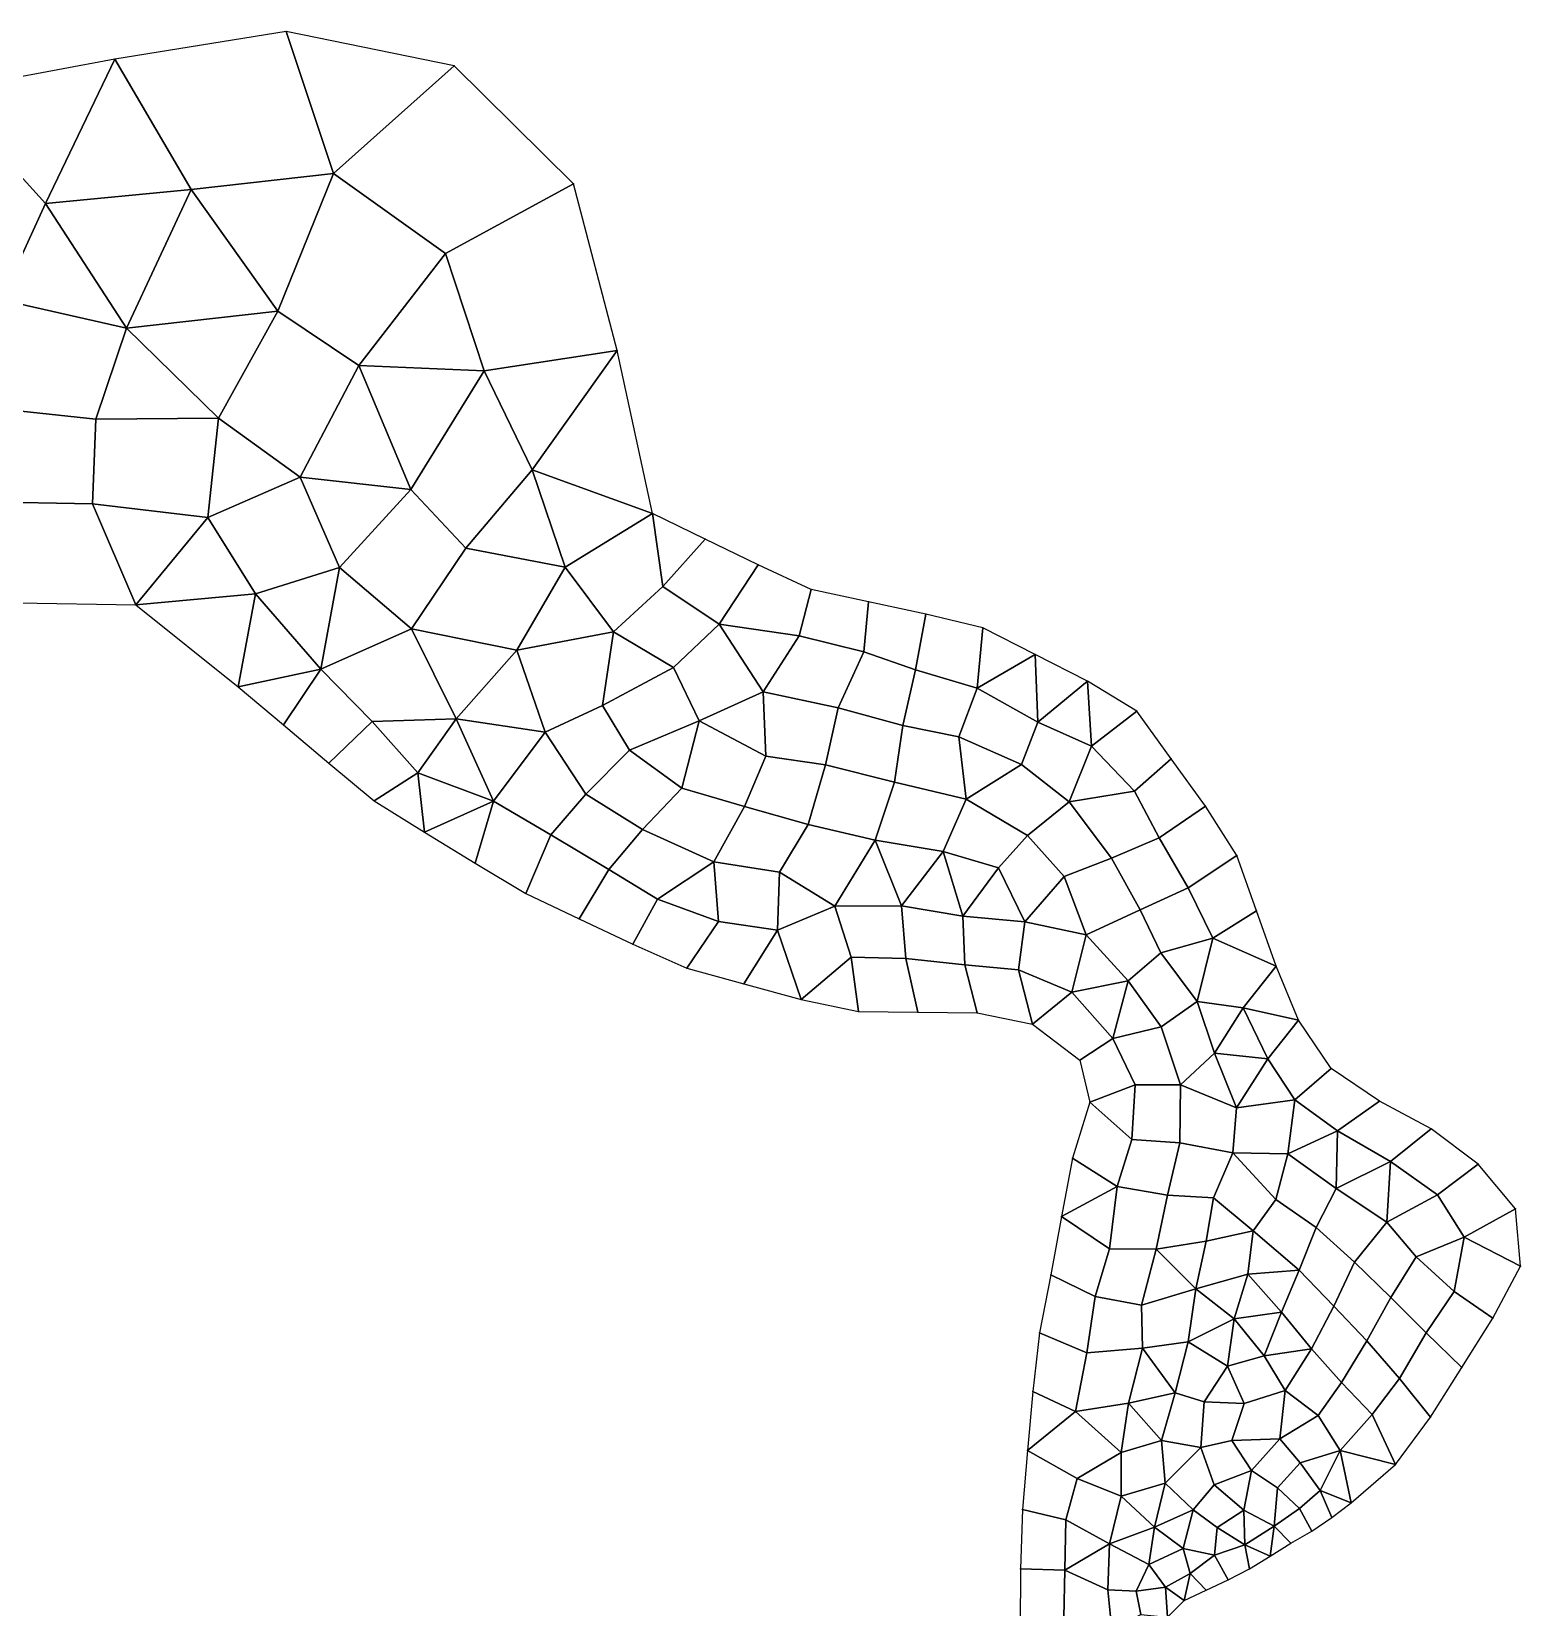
# Model space of a CAD drawing. Extents: x 380707 to 407438, y 6452841 to 6483357.
# Drawn here: x 395496 to 396517, y 6456021 to 6457101 of the extents above; entities that cross this region are included whole.
import ezdxf

# ---------------------------------------------------------------- set-up
doc = ezdxf.new("R2010")
doc.units = 0
for name, color, linetype in [('MESH_BOUND', 25, 'CONTINUOUS'), ('MESH_ELEMS', 18, 'CONTINUOUS'), ('MESH_NODES', 18, 'CONTINUOUS')]:
    doc.layers.add(name, color=color, linetype=linetype)

msp = doc.modelspace()

# ---------------------------------------------------------------- linework, layer by layer
at = {"layer": 'MESH_BOUND', "color": 25}
for points in [[(395671.154, 6457101.01, -0.12), (395553.651, 6457082.16, 0.038)], [(395786.132, 6457077.47, -0.224), (395671.154, 6457101.01, -0.12)], [(395553.651, 6457082.16, 0.038), (395436.019, 6457060.09, 0.433)], [(395868.111, 6456996.64, -0.355), (395786.132, 6457077.47, -0.224)], [(395897.97, 6456882.35, -0.249), (395868.111, 6456996.64, -0.355)], [(395922.219, 6456770.68, 0.197), (395897.97, 6456882.35, -0.249)], [(395958.407, 6456753.08, 0.717), (395922.219, 6456770.68, 0.197)], [(395994.595, 6456735.48, 1.713), (395958.407, 6456753.08, 0.717)], [(396030.989, 6456718.48, -0.23), (395994.595, 6456735.48, 1.713)], [(396070.334, 6456710.03, -0.207), (396030.989, 6456718.48, -0.23)], [(395486.909, 6456709.44, 1.374), (395567.956, 6456708.13, 1.318)], [(395567.956, 6456708.13, 1.318), (395638.157, 6456651.82, 0.288)], [(396109.678, 6456701.59, -0.582), (396070.334, 6456710.03, -0.207)], [(396148.711, 6456692.26, -0.406), (396109.678, 6456701.59, -0.582)], [(396184.582, 6456674.02, -0.485), (396148.711, 6456692.26, -0.406)], [(396220.454, 6456655.79, -0.353), (396184.582, 6456674.02, -0.485)], [(395638.157, 6456651.82, 0.288), (395669.189, 6456625.66, -0.163)], [(396254.286, 6456635.17, -0.372), (396220.454, 6456655.79, -0.353)], [(395669.189, 6456625.66, -0.163), (395700.22, 6456599.5, -0.056)], [(396277.866, 6456602.56, -0.362), (396254.286, 6456635.17, -0.372)], [(395700.22, 6456599.5, -0.056), (395731.432, 6456573.59, 0.231)], [(396301.447, 6456569.95, -0.093), (396277.866, 6456602.56, -0.362)], [(395731.432, 6456573.59, 0.231), (395765.986, 6456552.29, -0.437)], [(396322.74, 6456536.14, 0.376), (396301.447, 6456569.95, -0.093)], [(395765.986, 6456552.29, -0.437), (395800.54, 6456531, -0.121)], [(395800.54, 6456531, -0.121), (395835.317, 6456510.12, 0.141)], [(396336.223, 6456498.23, 0.752), (396322.74, 6456536.14, 0.376)], [(395835.317, 6456510.12, 0.141), (395871.989, 6456492.73, 0.235)], [(396349.707, 6456460.31, 1.294), (396336.223, 6456498.23, 0.752)], [(395871.989, 6456492.73, 0.235), (395908.661, 6456475.33, 0.075)], [(395908.661, 6456475.33, 0.075), (395945.723, 6456458.99, 0.03)], [(395945.723, 6456458.99, 0.03), (395984.875, 6456448.29, -0.218)], [(396365.161, 6456423.29, 1.519), (396349.707, 6456460.31, 1.294)], [(395984.875, 6456448.29, -0.218), (396024.027, 6456437.59, -0.114)], [(396024.027, 6456437.59, -0.114), (396063.529, 6456429.38, 0.453)], [(396063.529, 6456429.38, 0.453), (396104.113, 6456428.83, -0.17)], [(396104.113, 6456428.83, -0.17), (396144.697, 6456428.28, -0.078)], [(396144.697, 6456428.28, -0.078), (396182.821, 6456420.62, 2.25)], [(396182.821, 6456420.62, 2.25), (396215.082, 6456395.99, 0.147)], [(396387.555, 6456390.24, 1.528), (396365.161, 6456423.29, 1.519)], [(396215.082, 6456395.99, 0.147), (396221.988, 6456367.17, -0.266)], [(396420.717, 6456367.87, 2.042), (396387.555, 6456390.24, 1.528)], [(396221.988, 6456367.17, -0.266), (396210.209, 6456328.63, 0.237)], [(396456.12, 6456348.77, 0.746), (396420.717, 6456367.87, 2.042)], [(396488.221, 6456324.61, 1), (396456.12, 6456348.77, 0.746)], [(396210.209, 6456328.63, 0.237), (396202.628, 6456288.75, 0.141)], [(396513.849, 6456293.98, 0.579), (396488.221, 6456324.61, 1)], [(396517.302, 6456254.65, 0.942), (396513.849, 6456293.98, 0.579)], [(396202.628, 6456288.75, 0.141), (396195.278, 6456248.84, 0.498)], [(396195.278, 6456248.84, 0.498), (396187.592, 6456208.99, 0.614)], [(396498.443, 6456219.17, 1.476), (396517.302, 6456254.65, 0.942)], [(396476.98, 6456185.13, 1.625), (396498.443, 6456219.17, 1.476)], [(396187.592, 6456208.99, 0.614), (396182.999, 6456168.69, 0.873)], [(396455.523, 6456151.09, 1.548), (396476.98, 6456185.13, 1.625)], [(396182.999, 6456168.69, 0.873), (396179.411, 6456128.26, 1.165)], [(396431.67, 6456118.75, 0.983), (396455.523, 6456151.09, 1.548)], [(396179.411, 6456128.26, 1.165), (396175.91, 6456087.83, 1.261)], [(396401.206, 6456092.57, -0.025), (396431.67, 6456118.75, 0.983)], [(396175.91, 6456087.83, 1.261), (396174.559, 6456047.27, 0.983)], [(396388.045, 6456082.41, -0.054), (396401.206, 6456092.57, -0.025)], [(396374.34, 6456073, 0.029), (396388.045, 6456082.41, -0.054)], [(396345.786, 6456055.98, 0.224), (396359.917, 6456064.74, 0.307)], [(396359.917, 6456064.74, 0.307), (396374.34, 6456073, 0.029)], [(396331.607, 6456047.29, 0.085), (396345.786, 6456055.98, 0.224)], [(396174.559, 6456047.27, 0.983), (396174.374, 6456006.71, 0.576)], [(396316.812, 6456039.73, 0.16), (396331.607, 6456047.29, 0.085)], [(396286.743, 6456025.53, 0.099), (396301.811, 6456032.56, -0.047)], [(396301.811, 6456032.56, -0.047), (396316.812, 6456039.73, 0.16)], [(396275.186, 6456014.14, 0.109), (396286.743, 6456025.53, 0.099)]]:
    msp.add_polyline3d(points, dxfattribs=at)
at = {"layer": 'MESH_ELEMS', "color": 178}
for points in [[(395605.958, 6456992.66, -0.952), (395703.503, 6457003.67, -0.837), (395671.154, 6457101.01, -0.12), (395553.651, 6457082.16, 0.038)], [(395671.154, 6457101.01, -0.12), (395703.503, 6457003.67, -0.837), (395786.132, 6457077.47, -0.224), (395671.154, 6457101.01, -0.12)], [(395506.02, 6456983.08, -0.954), (395553.651, 6457082.16, 0.038), (395436.019, 6457060.09, 0.433), (395506.02, 6456983.08, -0.954)], [(395605.958, 6456992.66, -0.952), (395553.651, 6457082.16, 0.038), (395506.02, 6456983.08, -0.954), (395605.958, 6456992.66, -0.952)], [(395786.132, 6457077.47, -0.224), (395703.503, 6457003.67, -0.837), (395780.352, 6456948.79, -0.668), (395868.111, 6456996.64, -0.355)], [(395394.009, 6456962.83, -0.954), (395475.81, 6456917.16, -0.979), (395506.02, 6456983.08, -0.954), (395436.019, 6457060.09, 0.433)], [(395703.503, 6457003.67, -0.837), (395605.958, 6456992.66, -0.952), (395665.374, 6456909.42, -0.873), (395703.503, 6457003.67, -0.837)], [(395665.374, 6456909.42, -0.873), (395720.779, 6456871.97, -0.85), (395780.352, 6456948.79, -0.668), (395703.503, 6457003.67, -0.837)], [(395506.02, 6456983.08, -0.954), (395561.557, 6456897.62, -0.936), (395605.958, 6456992.66, -0.952), (395506.02, 6456983.08, -0.954)], [(395605.958, 6456992.66, -0.952), (395561.557, 6456897.62, -0.936), (395665.374, 6456909.42, -0.873), (395605.958, 6456992.66, -0.952)], [(395780.352, 6456948.79, -0.668), (395806.703, 6456868.48, -0.556), (395897.97, 6456882.35, -0.249), (395868.111, 6456996.64, -0.355)], [(395475.81, 6456917.16, -0.979), (395561.557, 6456897.62, -0.936), (395506.02, 6456983.08, -0.954), (395475.81, 6456917.16, -0.979)], [(395720.779, 6456871.97, -0.85), (395806.703, 6456868.48, -0.556), (395780.352, 6456948.79, -0.668), (395720.779, 6456871.97, -0.85)], [(395475.81, 6456917.16, -0.979), (395476.686, 6456842.11, -1.032), (395540.551, 6456835.31, -0.874), (395561.557, 6456897.62, -0.936)], [(395561.557, 6456897.62, -0.936), (395624.663, 6456836.03, -0.8), (395665.374, 6456909.42, -0.873), (395561.557, 6456897.62, -0.936)], [(395624.663, 6456836.03, -0.8), (395680.585, 6456795.55, -0.763), (395720.779, 6456871.97, -0.85), (395665.374, 6456909.42, -0.873)], [(395540.551, 6456835.31, -0.874), (395624.663, 6456836.03, -0.8), (395561.557, 6456897.62, -0.936), (395540.551, 6456835.31, -0.874)], [(395897.97, 6456882.35, -0.249), (395806.703, 6456868.48, -0.556), (395839.629, 6456800.46, -0.345), (395897.97, 6456882.35, -0.249)], [(395897.97, 6456882.35, -0.249), (395839.629, 6456800.46, -0.345), (395922.219, 6456770.68, 0.197), (395897.97, 6456882.35, -0.249)], [(395680.585, 6456795.55, -0.763), (395756.613, 6456787.18, -0.763), (395720.779, 6456871.97, -0.85), (395680.585, 6456795.55, -0.763)], [(395720.779, 6456871.97, -0.85), (395756.613, 6456787.18, -0.763), (395806.703, 6456868.48, -0.556), (395720.779, 6456871.97, -0.85)], [(395756.613, 6456787.18, -0.763), (395794.124, 6456746.87, -0.775), (395839.629, 6456800.46, -0.345), (395806.703, 6456868.48, -0.556)], [(395538.223, 6456777.28, -1.172), (395540.551, 6456835.31, -0.874), (395476.686, 6456842.11, -1.032), (395463.744, 6456778.72, -1.165)], [(395624.663, 6456836.03, -0.8), (395540.551, 6456835.31, -0.874), (395538.223, 6456777.28, -1.172), (395617.43, 6456767.78, -1.045)], [(395617.43, 6456767.78, -1.045), (395680.585, 6456795.55, -0.763), (395624.663, 6456836.03, -0.8), (395617.43, 6456767.78, -1.045)], [(395794.124, 6456746.87, -0.775), (395862.404, 6456733.92, -0.722), (395839.629, 6456800.46, -0.345), (395794.124, 6456746.87, -0.775)], [(395839.629, 6456800.46, -0.345), (395862.404, 6456733.92, -0.722), (395922.219, 6456770.68, 0.197), (395839.629, 6456800.46, -0.345)], [(395680.585, 6456795.55, -0.763), (395617.43, 6456767.78, -1.045), (395650.003, 6456715.56, -1.415), (395707.702, 6456733.54, -0.99)], [(395680.585, 6456795.55, -0.763), (395707.702, 6456733.54, -0.99), (395756.613, 6456787.18, -0.763), (395680.585, 6456795.55, -0.763)], [(395794.124, 6456746.87, -0.775), (395756.613, 6456787.18, -0.763), (395707.702, 6456733.54, -0.99), (395757.086, 6456691.62, -0.837)], [(395538.223, 6456777.28, -1.172), (395463.744, 6456778.72, -1.165), (395486.909, 6456709.44, 1.374), (395567.956, 6456708.13, 1.318)], [(395538.223, 6456777.28, -1.172), (395567.956, 6456708.13, 1.318), (395617.43, 6456767.78, -1.045), (395538.223, 6456777.28, -1.172)], [(395617.43, 6456767.78, -1.045), (395567.956, 6456708.13, 1.318), (395650.003, 6456715.56, -1.415), (395617.43, 6456767.78, -1.045)], [(395929.286, 6456720.65, -0.854), (395922.219, 6456770.68, 0.197), (395862.404, 6456733.92, -0.722), (395895.367, 6456689.46, -1.277)], [(395922.219, 6456770.68, 0.197), (395929.286, 6456720.65, -0.854), (395958.407, 6456753.08, 0.717), (395922.219, 6456770.68, 0.197)], [(395829.288, 6456676.97, -0.947), (395862.404, 6456733.92, -0.722), (395794.124, 6456746.87, -0.775), (395757.086, 6456691.62, -0.837)], [(395967.893, 6456694.73, -1.468), (395994.595, 6456735.48, 1.713), (395958.407, 6456753.08, 0.717), (395929.286, 6456720.65, -0.854)], [(395694.803, 6456663.95, -0.865), (395707.702, 6456733.54, -0.99), (395650.003, 6456715.56, -1.415), (395694.803, 6456663.95, -0.865)], [(395694.803, 6456663.95, -0.865), (395757.086, 6456691.62, -0.837), (395707.702, 6456733.54, -0.99), (395694.803, 6456663.95, -0.865)], [(395895.367, 6456689.46, -1.277), (395862.404, 6456733.92, -0.722), (395829.288, 6456676.97, -0.947), (395895.367, 6456689.46, -1.277)], [(396022.857, 6456686.83, -1.329), (396030.989, 6456718.48, -0.23), (395994.595, 6456735.48, 1.713), (395967.893, 6456694.73, -1.468)], [(395650.003, 6456715.56, -1.415), (395567.956, 6456708.13, 1.318), (395638.157, 6456651.82, 0.288), (395650.003, 6456715.56, -1.415)], [(395694.803, 6456663.95, -0.865), (395650.003, 6456715.56, -1.415), (395638.157, 6456651.82, 0.288), (395694.803, 6456663.95, -0.865)], [(395936.539, 6456665.1, -1.024), (395967.893, 6456694.73, -1.468), (395929.286, 6456720.65, -0.854), (395895.367, 6456689.46, -1.277)], [(396022.857, 6456686.83, -1.329), (396067.06, 6456675.73, -1.445), (396070.334, 6456710.03, -0.207), (396030.989, 6456718.48, -0.23)], [(396067.06, 6456675.73, -1.445), (396102.559, 6456663.46, -1.464), (396109.678, 6456701.59, -0.582), (396070.334, 6456710.03, -0.207)], [(396148.711, 6456692.26, -0.406), (396109.678, 6456701.59, -0.582), (396102.559, 6456663.46, -1.464), (396144.743, 6456650.92, -1.358)], [(395757.086, 6456691.62, -0.837), (395694.803, 6456663.95, -0.865), (395729.964, 6456628.07, -0.893), (395787.653, 6456629.88, -0.581)], [(395787.653, 6456629.88, -0.581), (395829.288, 6456676.97, -0.947), (395757.086, 6456691.62, -0.837), (395787.653, 6456629.88, -0.581)], [(395936.539, 6456665.1, -1.024), (395954.302, 6456628.5, -0.813), (395998.098, 6456648.41, -1.06), (395967.893, 6456694.73, -1.468)], [(395998.098, 6456648.41, -1.06), (396022.857, 6456686.83, -1.329), (395967.893, 6456694.73, -1.468), (395998.098, 6456648.41, -1.06)], [(396148.711, 6456692.26, -0.406), (396144.743, 6456650.92, -1.358), (396184.582, 6456674.02, -0.485), (396148.711, 6456692.26, -0.406)], [(395887.963, 6456639.05, -0.694), (395895.367, 6456689.46, -1.277), (395829.288, 6456676.97, -0.947), (395848.517, 6456620.84, -0.538)], [(395895.367, 6456689.46, -1.277), (395887.963, 6456639.05, -0.694), (395936.539, 6456665.1, -1.024), (395895.367, 6456689.46, -1.277)], [(396022.857, 6456686.83, -1.329), (395998.098, 6456648.41, -1.06), (396049.414, 6456637.45, -0.999), (396067.06, 6456675.73, -1.445)], [(395829.288, 6456676.97, -0.947), (395787.653, 6456629.88, -0.581), (395848.517, 6456620.84, -0.538), (395829.288, 6456676.97, -0.947)], [(396093.774, 6456625.33, -1.007), (396102.559, 6456663.46, -1.464), (396067.06, 6456675.73, -1.445), (396049.414, 6456637.45, -0.999)], [(396144.743, 6456650.92, -1.358), (396186.37, 6456627.58, -1.335), (396184.582, 6456674.02, -0.485), (396144.743, 6456650.92, -1.358)], [(396184.582, 6456674.02, -0.485), (396186.37, 6456627.58, -1.335), (396220.454, 6456655.79, -0.353), (396184.582, 6456674.02, -0.485)], [(395638.157, 6456651.82, 0.288), (395669.189, 6456625.66, -0.163), (395694.803, 6456663.95, -0.865), (395638.157, 6456651.82, 0.288)], [(395669.189, 6456625.66, -0.163), (395700.22, 6456599.5, -0.056), (395729.964, 6456628.07, -0.893), (395694.803, 6456663.95, -0.865)], [(395887.963, 6456639.05, -0.694), (395906.507, 6456608.43, -0.616), (395954.302, 6456628.5, -0.813), (395936.539, 6456665.1, -1.024)], [(396132.28, 6456617.65, -1.179), (396144.743, 6456650.92, -1.358), (396102.559, 6456663.46, -1.464), (396093.774, 6456625.33, -1.007)], [(395954.302, 6456628.5, -0.813), (395999.851, 6456604.34, -0.842), (395998.098, 6456648.41, -1.06), (395954.302, 6456628.5, -0.813)], [(396049.414, 6456637.45, -0.999), (395998.098, 6456648.41, -1.06), (395999.851, 6456604.34, -0.842), (396040.895, 6456598.33, -0.758)], [(396186.37, 6456627.58, -1.335), (396144.743, 6456650.92, -1.358), (396132.28, 6456617.65, -1.179), (396175.13, 6456598.51, -1.268)], [(396223.301, 6456611.08, -0.978), (396220.454, 6456655.79, -0.353), (396186.37, 6456627.58, -1.335), (396223.301, 6456611.08, -0.978)], [(396223.301, 6456611.08, -0.978), (396254.286, 6456635.17, -0.372), (396220.454, 6456655.79, -0.353), (396223.301, 6456611.08, -0.978)], [(395906.507, 6456608.43, -0.616), (395887.963, 6456639.05, -0.694), (395848.517, 6456620.84, -0.538), (395876.518, 6456578.13, -0.566)], [(396040.895, 6456598.33, -0.758), (396088.193, 6456586.4, -0.975), (396093.774, 6456625.33, -1.007), (396049.414, 6456637.45, -0.999)], [(395731.432, 6456573.59, 0.231), (395761.302, 6456592.93, -1.201), (395729.964, 6456628.07, -0.893), (395700.22, 6456599.5, -0.056)], [(395761.302, 6456592.93, -1.201), (395787.653, 6456629.88, -0.581), (395729.964, 6456628.07, -0.893), (395761.302, 6456592.93, -1.201)], [(395813.127, 6456573.39, -0.999), (395787.653, 6456629.88, -0.581), (395761.302, 6456592.93, -1.201), (395813.127, 6456573.39, -0.999)], [(395787.653, 6456629.88, -0.581), (395813.127, 6456573.39, -0.999), (395848.517, 6456620.84, -0.538), (395787.653, 6456629.88, -0.581)], [(395942.434, 6456582.3, -0.712), (395954.302, 6456628.5, -0.813), (395906.507, 6456608.43, -0.616), (395942.434, 6456582.3, -0.712)], [(395999.851, 6456604.34, -0.842), (395954.302, 6456628.5, -0.813), (395942.434, 6456582.3, -0.712), (395985.374, 6456569.83, -3.826)], [(396132.28, 6456617.65, -1.179), (396093.774, 6456625.33, -1.007), (396088.193, 6456586.4, -0.975), (396137.167, 6456574.75, -0.936)], [(396223.301, 6456611.08, -0.978), (396186.37, 6456627.58, -1.335), (396175.13, 6456598.51, -1.268), (396207.985, 6456572.94, -1.054)], [(396252.592, 6456580.4, -0.868), (396277.866, 6456602.56, -0.362), (396254.286, 6456635.17, -0.372), (396223.301, 6456611.08, -0.978)], [(395848.517, 6456620.84, -0.538), (395813.127, 6456573.39, -0.999), (395852.592, 6456550.43, -1.083), (395876.518, 6456578.13, -0.566)], [(396132.28, 6456617.65, -1.179), (396137.167, 6456574.75, -0.936), (396175.13, 6456598.51, -1.268), (396132.28, 6456617.65, -1.179)], [(395942.434, 6456582.3, -0.712), (395906.507, 6456608.43, -0.616), (395876.518, 6456578.13, -0.566), (395915.389, 6456554, -2.754)], [(396029.043, 6456557.36, -0.955), (396040.895, 6456598.33, -0.758), (395999.851, 6456604.34, -0.842), (395985.374, 6456569.83, -3.826)], [(396223.301, 6456611.08, -0.978), (396207.985, 6456572.94, -1.054), (396252.592, 6456580.4, -0.868), (396223.301, 6456611.08, -0.978)], [(395731.432, 6456573.59, 0.231), (395765.986, 6456552.29, -0.437), (395761.302, 6456592.93, -1.201), (395731.432, 6456573.59, 0.231)], [(395813.127, 6456573.39, -0.999), (395761.302, 6456592.93, -1.201), (395765.986, 6456552.29, -0.437), (395813.127, 6456573.39, -0.999)], [(396040.895, 6456598.33, -0.758), (396029.043, 6456557.36, -0.955), (396074.791, 6456546.62, -1.547), (396088.193, 6456586.4, -0.975)], [(396175.13, 6456598.51, -1.268), (396137.167, 6456574.75, -0.936), (396179.25, 6456549.81, -0.915), (396207.985, 6456572.94, -1.054)], [(396301.447, 6456569.95, -0.093), (396277.866, 6456602.56, -0.362), (396252.592, 6456580.4, -0.868), (396269.473, 6456548.33, -0.91)], [(395964.193, 6456531.94, -1.329), (395985.374, 6456569.83, -3.826), (395942.434, 6456582.3, -0.712), (395915.389, 6456554, -2.754)], [(396121.587, 6456538.94, -0.992), (396137.167, 6456574.75, -0.936), (396088.193, 6456586.4, -0.975), (396074.791, 6456546.62, -1.547)], [(395813.127, 6456573.39, -0.999), (395765.986, 6456552.29, -0.437), (395800.54, 6456531, -0.121), (395813.127, 6456573.39, -0.999)], [(395800.54, 6456531, -0.121), (395835.317, 6456510.12, 0.141), (395852.592, 6456550.43, -1.083), (395813.127, 6456573.39, -0.999)], [(395892.221, 6456526.64, -1.159), (395915.389, 6456554, -2.754), (395876.518, 6456578.13, -0.566), (395852.592, 6456550.43, -1.083)], [(396159.346, 6456527.78, -0.72), (396179.25, 6456549.81, -0.915), (396137.167, 6456574.75, -0.936), (396121.587, 6456538.94, -0.992)], [(396207.985, 6456572.94, -1.054), (396179.25, 6456549.81, -0.915), (396204.378, 6456521.75, -0.914), (396236.99, 6456534.47, -1)], [(396252.592, 6456580.4, -0.868), (396207.985, 6456572.94, -1.054), (396236.99, 6456534.47, -1), (396269.473, 6456548.33, -0.91)], [(396009.344, 6456524.73, -1.663), (396029.043, 6456557.36, -0.955), (395985.374, 6456569.83, -3.826), (395964.193, 6456531.94, -1.329)], [(396269.473, 6456548.33, -0.91), (396289.513, 6456514.01, -0.693), (396322.74, 6456536.14, 0.376), (396301.447, 6456569.95, -0.093)], [(395892.221, 6456526.64, -1.159), (395852.592, 6456550.43, -1.083), (395835.317, 6456510.12, 0.141), (395871.989, 6456492.73, 0.235)], [(395925.669, 6456506.27, -1.214), (395964.193, 6456531.94, -1.329), (395915.389, 6456554, -2.754), (395892.221, 6456526.64, -1.159)], [(396047.171, 6456501.52, -0.957), (396074.791, 6456546.62, -1.547), (396029.043, 6456557.36, -0.955), (396009.344, 6456524.73, -1.663)], [(396159.346, 6456527.78, -0.72), (396177.585, 6456490.63, -0.56), (396204.378, 6456521.75, -0.914), (396179.25, 6456549.81, -0.915)], [(396092.835, 6456501.59, -0.964), (396074.791, 6456546.62, -1.547), (396047.171, 6456501.52, -0.957), (396092.835, 6456501.59, -0.964)], [(396092.835, 6456501.59, -0.964), (396121.587, 6456538.94, -0.992), (396074.791, 6456546.62, -1.547), (396092.835, 6456501.59, -0.964)], [(396121.587, 6456538.94, -0.992), (396092.835, 6456501.59, -0.964), (396134.869, 6456494.68, -0.523), (396121.587, 6456538.94, -0.992)], [(396121.587, 6456538.94, -0.992), (396134.869, 6456494.68, -0.523), (396159.346, 6456527.78, -0.72), (396121.587, 6456538.94, -0.992)], [(396256.446, 6456499.03, -0.998), (396289.513, 6456514.01, -0.693), (396269.473, 6456548.33, -0.91), (396236.99, 6456534.47, -1)], [(395967.394, 6456491.01, -1.153), (395964.193, 6456531.94, -1.329), (395925.669, 6456506.27, -1.214), (395967.394, 6456491.01, -1.153)], [(396009.344, 6456524.73, -1.663), (395964.193, 6456531.94, -1.329), (395967.394, 6456491.01, -1.153), (396008.016, 6456485.04, -1.007)], [(396256.446, 6456499.03, -0.998), (396236.99, 6456534.47, -1), (396204.378, 6456521.75, -0.914), (396219.442, 6456481.77, -0.608)], [(396289.513, 6456514.01, -0.693), (396306.338, 6456479.49, -0.63), (396336.223, 6456498.23, 0.752), (396322.74, 6456536.14, 0.376)], [(395892.221, 6456526.64, -1.159), (395871.989, 6456492.73, 0.235), (395908.661, 6456475.33, 0.075), (395925.669, 6456506.27, -1.214)], [(396009.344, 6456524.73, -1.663), (396008.016, 6456485.04, -1.007), (396047.171, 6456501.52, -0.957), (396009.344, 6456524.73, -1.663)], [(396134.869, 6456494.68, -0.523), (396177.585, 6456490.63, -0.56), (396159.346, 6456527.78, -0.72), (396134.869, 6456494.68, -0.523)], [(396204.378, 6456521.75, -0.914), (396177.585, 6456490.63, -0.56), (396219.442, 6456481.77, -0.608), (396204.378, 6456521.75, -0.914)], [(395945.723, 6456458.99, 0.03), (395967.394, 6456491.01, -1.153), (395925.669, 6456506.27, -1.214), (395908.661, 6456475.33, 0.075)], [(396289.513, 6456514.01, -0.693), (396256.446, 6456499.03, -0.998), (396270.771, 6456469.56, -1.197), (396306.338, 6456479.49, -0.63)], [(396058.344, 6456466.4, -0.374), (396047.171, 6456501.52, -0.957), (396008.016, 6456485.04, -1.007), (396024.027, 6456437.59, -0.114)], [(396092.835, 6456501.59, -0.964), (396047.171, 6456501.52, -0.957), (396058.344, 6456466.4, -0.374), (396095.86, 6456465.67, -0.35)], [(396134.869, 6456494.68, -0.523), (396092.835, 6456501.59, -0.964), (396095.86, 6456465.67, -0.35), (396136.35, 6456461.19, -0.349)], [(396256.446, 6456499.03, -0.998), (396219.442, 6456481.77, -0.608), (396248.227, 6456450.24, -1.009), (396270.771, 6456469.56, -1.197)], [(396349.707, 6456460.31, 1.294), (396336.223, 6456498.23, 0.752), (396306.338, 6456479.49, -0.63), (396349.707, 6456460.31, 1.294)], [(395984.875, 6456448.29, -0.218), (396008.016, 6456485.04, -1.007), (395967.394, 6456491.01, -1.153), (395945.723, 6456458.99, 0.03)], [(395984.875, 6456448.29, -0.218), (396024.027, 6456437.59, -0.114), (396008.016, 6456485.04, -1.007), (395984.875, 6456448.29, -0.218)], [(396177.585, 6456490.63, -0.56), (396134.869, 6456494.68, -0.523), (396136.35, 6456461.19, -0.349), (396173.106, 6456457.76, -0.463)], [(396219.442, 6456481.77, -0.608), (396177.585, 6456490.63, -0.56), (396173.106, 6456457.76, -0.463), (396209.673, 6456442.59, 0.28)], [(396209.673, 6456442.59, 0.28), (396248.227, 6456450.24, -1.009), (396219.442, 6456481.77, -0.608), (396209.673, 6456442.59, 0.28)], [(396295.728, 6456436.03, -1.011), (396306.338, 6456479.49, -0.63), (396270.771, 6456469.56, -1.197), (396295.728, 6456436.03, -1.011)], [(396327.223, 6456431.88, -0.459), (396349.707, 6456460.31, 1.294), (396306.338, 6456479.49, -0.63), (396295.728, 6456436.03, -1.011)], [(396063.529, 6456429.38, 0.453), (396058.344, 6456466.4, -0.374), (396024.027, 6456437.59, -0.114), (396063.529, 6456429.38, 0.453)], [(396095.86, 6456465.67, -0.35), (396058.344, 6456466.4, -0.374), (396063.529, 6456429.38, 0.453), (396104.113, 6456428.83, -0.17)], [(396136.35, 6456461.19, -0.349), (396095.86, 6456465.67, -0.35), (396104.113, 6456428.83, -0.17), (396144.697, 6456428.28, -0.078)], [(396270.911, 6456418.81, -1.273), (396295.728, 6456436.03, -1.011), (396270.771, 6456469.56, -1.197), (396248.227, 6456450.24, -1.009)], [(396173.106, 6456457.76, -0.463), (396136.35, 6456461.19, -0.349), (396144.697, 6456428.28, -0.078), (396182.821, 6456420.62, 2.25)], [(396173.106, 6456457.76, -0.463), (396182.821, 6456420.62, 2.25), (396209.673, 6456442.59, 0.28), (396173.106, 6456457.76, -0.463)], [(396349.707, 6456460.31, 1.294), (396327.223, 6456431.88, -0.459), (396365.161, 6456423.29, 1.519), (396349.707, 6456460.31, 1.294)], [(396215.082, 6456395.99, 0.147), (396237.805, 6456410.81, -1.055), (396209.673, 6456442.59, 0.28), (396182.821, 6456420.62, 2.25)], [(396248.227, 6456450.24, -1.009), (396209.673, 6456442.59, 0.28), (396237.805, 6456410.81, -1.055), (396248.227, 6456450.24, -1.009)], [(396270.911, 6456418.81, -1.273), (396248.227, 6456450.24, -1.009), (396237.805, 6456410.81, -1.055), (396270.911, 6456418.81, -1.273)], [(396307.42, 6456400.66, -0.812), (396295.728, 6456436.03, -1.011), (396270.911, 6456418.81, -1.273), (396284.261, 6456378.96, -1.299)], [(396327.223, 6456431.88, -0.459), (396295.728, 6456436.03, -1.011), (396307.42, 6456400.66, -0.812), (396327.223, 6456431.88, -0.459)], [(396344.037, 6456396.79, -0.346), (396327.223, 6456431.88, -0.459), (396307.42, 6456400.66, -0.812), (396344.037, 6456396.79, -0.346)], [(396344.037, 6456396.79, -0.346), (396365.161, 6456423.29, 1.519), (396327.223, 6456431.88, -0.459), (396344.037, 6456396.79, -0.346)], [(396344.037, 6456396.79, -0.346), (396362.664, 6456368.62, -0.361), (396387.555, 6456390.24, 1.528), (396365.161, 6456423.29, 1.519)], [(396253.15, 6456378.93, -1.081), (396237.805, 6456410.81, -1.055), (396215.082, 6456395.99, 0.147), (396221.988, 6456367.17, -0.266)], [(396270.911, 6456418.81, -1.273), (396237.805, 6456410.81, -1.055), (396253.15, 6456378.93, -1.081), (396284.261, 6456378.96, -1.299)], [(396322.658, 6456363.3, -0.6), (396307.42, 6456400.66, -0.812), (396284.261, 6456378.96, -1.299), (396322.658, 6456363.3, -0.6)], [(396307.42, 6456400.66, -0.812), (396322.658, 6456363.3, -0.6), (396344.037, 6456396.79, -0.346), (396307.42, 6456400.66, -0.812)], [(396322.658, 6456363.3, -0.6), (396362.664, 6456368.62, -0.361), (396344.037, 6456396.79, -0.346), (396322.658, 6456363.3, -0.6)], [(396391.738, 6456347.38, -0.307), (396420.717, 6456367.87, 2.042), (396387.555, 6456390.24, 1.528), (396362.664, 6456368.62, -0.361)], [(396250.872, 6456341.59, -1.026), (396253.15, 6456378.93, -1.081), (396221.988, 6456367.17, -0.266), (396250.872, 6456341.59, -1.026)], [(396283.788, 6456339.26, -1.234), (396284.261, 6456378.96, -1.299), (396253.15, 6456378.93, -1.081), (396250.872, 6456341.59, -1.026)], [(396322.658, 6456363.3, -0.6), (396284.261, 6456378.96, -1.299), (396283.788, 6456339.26, -1.234), (396319.977, 6456332.28, -0.676)], [(396210.209, 6456328.63, 0.237), (396240.729, 6456309.41, -1.111), (396250.872, 6456341.59, -1.026), (396221.988, 6456367.17, -0.266)], [(396357.749, 6456331.59, -0.41), (396362.664, 6456368.62, -0.361), (396322.658, 6456363.3, -0.6), (396319.977, 6456332.28, -0.676)], [(396357.749, 6456331.59, -0.41), (396391.738, 6456347.38, -0.307), (396362.664, 6456368.62, -0.361), (396357.749, 6456331.59, -0.41)], [(396420.717, 6456367.87, 2.042), (396391.738, 6456347.38, -0.307), (396428.261, 6456326.39, 0.059), (396456.12, 6456348.77, 0.746)], [(396357.749, 6456331.59, -0.41), (396390.888, 6456307.94, -0.371), (396391.738, 6456347.38, -0.307), (396357.749, 6456331.59, -0.41)], [(396391.738, 6456347.38, -0.307), (396390.888, 6456307.94, -0.371), (396428.261, 6456326.39, 0.059), (396391.738, 6456347.38, -0.307)], [(396460.307, 6456303.53, 0.033), (396488.221, 6456324.61, 1), (396456.12, 6456348.77, 0.746), (396428.261, 6456326.39, 0.059)], [(396250.872, 6456341.59, -1.026), (396240.729, 6456309.41, -1.111), (396275.375, 6456303.41, -1.144), (396283.788, 6456339.26, -1.234)], [(396283.788, 6456339.26, -1.234), (396275.375, 6456303.41, -1.144), (396306.897, 6456301.63, -1.01), (396319.977, 6456332.28, -0.676)], [(396202.628, 6456288.75, 0.141), (396240.729, 6456309.41, -1.111), (396210.209, 6456328.63, 0.237), (396202.628, 6456288.75, 0.141)], [(396306.897, 6456301.63, -1.01), (396334.072, 6456278.89, -0.586), (396349.585, 6456300.35, -0.501), (396319.977, 6456332.28, -0.676)], [(396357.749, 6456331.59, -0.41), (396319.977, 6456332.28, -0.676), (396349.585, 6456300.35, -0.501), (396357.749, 6456331.59, -0.41)], [(396349.585, 6456300.35, -0.501), (396377.111, 6456281.11, -0.407), (396390.888, 6456307.94, -0.371), (396357.749, 6456331.59, -0.41)], [(396428.261, 6456326.39, 0.059), (396390.888, 6456307.94, -0.371), (396425.651, 6456284.91, -0.292), (396428.261, 6456326.39, 0.059)], [(396428.261, 6456326.39, 0.059), (396425.651, 6456284.91, -0.292), (396460.307, 6456303.53, 0.033), (396428.261, 6456326.39, 0.059)], [(396488.221, 6456324.61, 1), (396460.307, 6456303.53, 0.033), (396478.624, 6456274.53, 0.403), (396513.849, 6456293.98, 0.579)], [(396235.637, 6456266.69, -1.187), (396240.729, 6456309.41, -1.111), (396202.628, 6456288.75, 0.141), (396235.637, 6456266.69, -1.187)], [(396240.729, 6456309.41, -1.111), (396235.637, 6456266.69, -1.187), (396267.547, 6456266.27, -1.117), (396275.375, 6456303.41, -1.144)], [(396301.829, 6456271.74, -1.091), (396306.897, 6456301.63, -1.01), (396275.375, 6456303.41, -1.144), (396267.547, 6456266.27, -1.117)], [(396301.829, 6456271.74, -1.091), (396334.072, 6456278.89, -0.586), (396306.897, 6456301.63, -1.01), (396301.829, 6456271.74, -1.091)], [(396377.111, 6456281.11, -0.407), (396403.475, 6456257.36, -0.361), (396425.651, 6456284.91, -0.292), (396390.888, 6456307.94, -0.371)], [(396445.711, 6456261.21, -0.244), (396478.624, 6456274.53, 0.403), (396460.307, 6456303.53, 0.033), (396425.651, 6456284.91, -0.292)], [(396377.111, 6456281.11, -0.407), (396349.585, 6456300.35, -0.501), (396334.072, 6456278.89, -0.586), (396365.565, 6456252.06, -0.484)], [(396517.302, 6456254.65, 0.942), (396513.849, 6456293.98, 0.579), (396478.624, 6456274.53, 0.403), (396517.302, 6456254.65, 0.942)], [(396195.278, 6456248.84, 0.498), (396225.608, 6456233.89, -1.198), (396235.637, 6456266.69, -1.187), (396202.628, 6456288.75, 0.141)], [(396403.475, 6456257.36, -0.361), (396377.111, 6456281.11, -0.407), (396365.565, 6456252.06, -0.484), (396389.401, 6456227.39, -0.482)], [(396445.711, 6456261.21, -0.244), (396425.651, 6456284.91, -0.292), (396403.475, 6456257.36, -0.361), (396428.5, 6456233.2, -0.306)], [(396301.829, 6456271.74, -1.091), (396267.547, 6456266.27, -1.117), (396294.664, 6456239.14, -1.027), (396301.829, 6456271.74, -1.091)], [(396301.829, 6456271.74, -1.091), (396294.664, 6456239.14, -1.027), (396330.298, 6456249.2, -0.572), (396334.072, 6456278.89, -0.586)], [(396334.072, 6456278.89, -0.586), (396330.298, 6456249.2, -0.572), (396365.565, 6456252.06, -0.484), (396334.072, 6456278.89, -0.586)], [(396478.624, 6456274.53, 0.403), (396445.711, 6456261.21, -0.244), (396471.753, 6456237.29, -0.041), (396478.624, 6456274.53, 0.403)], [(396517.302, 6456254.65, 0.942), (396478.624, 6456274.53, 0.403), (396471.753, 6456237.29, -0.041), (396498.443, 6456219.17, 1.476)], [(396235.637, 6456266.69, -1.187), (396225.608, 6456233.89, -1.198), (396257.484, 6456228.06, -1.207), (396267.547, 6456266.27, -1.117)], [(396267.547, 6456266.27, -1.117), (396257.484, 6456228.06, -1.207), (396294.664, 6456239.14, -1.027), (396267.547, 6456266.27, -1.117)], [(396471.753, 6456237.29, -0.041), (396445.711, 6456261.21, -0.244), (396428.5, 6456233.2, -0.306), (396452.721, 6456209.01, -0.136)], [(396225.608, 6456233.89, -1.198), (396195.278, 6456248.84, 0.498), (396187.592, 6456208.99, 0.614), (396220.097, 6456195.31, -1.129)], [(396330.298, 6456249.2, -0.572), (396294.664, 6456239.14, -1.027), (396320.956, 6456218.51, -0.594), (396330.298, 6456249.2, -0.572)], [(396330.298, 6456249.2, -0.572), (396320.956, 6456218.51, -0.594), (396353.375, 6456223.25, -0.552), (396330.298, 6456249.2, -0.572)], [(396353.375, 6456223.25, -0.552), (396365.565, 6456252.06, -0.484), (396330.298, 6456249.2, -0.572), (396353.375, 6456223.25, -0.552)], [(396389.401, 6456227.39, -0.482), (396365.565, 6456252.06, -0.484), (396353.375, 6456223.25, -0.552), (396373.923, 6456197.98, -0.462)], [(396428.5, 6456233.2, -0.306), (396403.475, 6456257.36, -0.361), (396389.401, 6456227.39, -0.482), (396411.938, 6456203.62, -0.35)], [(396289.495, 6456202.84, -0.956), (396294.664, 6456239.14, -1.027), (396257.484, 6456228.06, -1.207), (396258.07, 6456198.4, -1.108)], [(396320.956, 6456218.51, -0.594), (396294.664, 6456239.14, -1.027), (396289.495, 6456202.84, -0.956), (396320.956, 6456218.51, -0.594)], [(396498.443, 6456219.17, 1.476), (396471.753, 6456237.29, -0.041), (396452.721, 6456209.01, -0.136), (396476.98, 6456185.13, 1.625)], [(396258.07, 6456198.4, -1.108), (396257.484, 6456228.06, -1.207), (396225.608, 6456233.89, -1.198), (396220.097, 6456195.31, -1.129)], [(396411.938, 6456203.62, -0.35), (396389.401, 6456227.39, -0.482), (396373.923, 6456197.98, -0.462), (396394.478, 6456174.88, -0.35)], [(396452.721, 6456209.01, -0.136), (396428.5, 6456233.2, -0.306), (396411.938, 6456203.62, -0.35), (396434.314, 6456177.74, -0.11)], [(396289.495, 6456202.84, -0.956), (396316.515, 6456186.05, -0.556), (396320.956, 6456218.51, -0.594), (396289.495, 6456202.84, -0.956)], [(396316.515, 6456186.05, -0.556), (396341.549, 6456193.21, -0.551), (396320.956, 6456218.51, -0.594), (396316.515, 6456186.05, -0.556)], [(396353.375, 6456223.25, -0.552), (396320.956, 6456218.51, -0.594), (396341.549, 6456193.21, -0.551), (396353.375, 6456223.25, -0.552)], [(396353.375, 6456223.25, -0.552), (396341.549, 6456193.21, -0.551), (396373.923, 6456197.98, -0.462), (396353.375, 6456223.25, -0.552)], [(396182.999, 6456168.69, 0.873), (396212.242, 6456155.16, -1.086), (396220.097, 6456195.31, -1.129), (396187.592, 6456208.99, 0.614)], [(396434.314, 6456177.74, -0.11), (396455.523, 6456151.09, 1.548), (396476.98, 6456185.13, 1.625), (396452.721, 6456209.01, -0.136)], [(396248.517, 6456160.9, -0.789), (396258.07, 6456198.4, -1.108), (396220.097, 6456195.31, -1.129), (396212.242, 6456155.16, -1.086)], [(396248.517, 6456160.9, -0.789), (396280.568, 6456167.99, -0.705), (396258.07, 6456198.4, -1.108), (396248.517, 6456160.9, -0.789)], [(396258.07, 6456198.4, -1.108), (396280.568, 6456167.99, -0.705), (396289.495, 6456202.84, -0.956), (396258.07, 6456198.4, -1.108)], [(396300.461, 6456161.72, -0.557), (396316.515, 6456186.05, -0.556), (396289.495, 6456202.84, -0.956), (396280.568, 6456167.99, -0.705)], [(396341.549, 6456193.21, -0.551), (396316.515, 6456186.05, -0.556), (396327.744, 6456160.53, -0.548), (396356.058, 6456169.41, -0.52)], [(396356.058, 6456169.41, -0.52), (396373.923, 6456197.98, -0.462), (396341.549, 6456193.21, -0.551), (396356.058, 6456169.41, -0.52)], [(396394.478, 6456174.88, -0.35), (396373.923, 6456197.98, -0.462), (396356.058, 6456169.41, -0.52), (396378.498, 6456152.33, -0.444)], [(396394.478, 6456174.88, -0.35), (396415.501, 6456153.08, -0.195), (396434.314, 6456177.74, -0.11), (396411.938, 6456203.62, -0.35)], [(396300.461, 6456161.72, -0.557), (396327.744, 6456160.53, -0.548), (396316.515, 6456186.05, -0.556), (396300.461, 6456161.72, -0.557)], [(396378.498, 6456152.33, -0.444), (396393.62, 6456128.34, -0.352), (396415.501, 6456153.08, -0.195), (396394.478, 6456174.88, -0.35)], [(396415.501, 6456153.08, -0.195), (396431.67, 6456118.75, 0.983), (396455.523, 6456151.09, 1.548), (396434.314, 6456177.74, -0.11)], [(396182.999, 6456168.69, 0.873), (396179.411, 6456128.26, 1.165), (396212.242, 6456155.16, -1.086), (396182.999, 6456168.69, 0.873)], [(396243.626, 6456126.96, -0.875), (396248.517, 6456160.9, -0.789), (396212.242, 6456155.16, -1.086), (396243.626, 6456126.96, -0.875)], [(396271.183, 6456135.31, -0.513), (396248.517, 6456160.9, -0.789), (396243.626, 6456126.96, -0.875), (396271.183, 6456135.31, -0.513)], [(396248.517, 6456160.9, -0.789), (396271.183, 6456135.31, -0.513), (396280.568, 6456167.99, -0.705), (396248.517, 6456160.9, -0.789)], [(396280.568, 6456167.99, -0.705), (396271.183, 6456135.31, -0.513), (396298.217, 6456130.44, -0.518), (396300.461, 6456161.72, -0.557)], [(396319.415, 6456135.27, -0.548), (396327.744, 6456160.53, -0.548), (396300.461, 6456161.72, -0.557), (396298.217, 6456130.44, -0.518)], [(396327.744, 6456160.53, -0.548), (396319.415, 6456135.27, -0.548), (396352.388, 6456136.27, -0.489), (396356.058, 6456169.41, -0.52)], [(396356.058, 6456169.41, -0.52), (396352.388, 6456136.27, -0.489), (396378.498, 6456152.33, -0.444), (396356.058, 6456169.41, -0.52)], [(396213.302, 6456109.18, -1.118), (396243.626, 6456126.96, -0.875), (396212.242, 6456155.16, -1.086), (396179.411, 6456128.26, 1.165)], [(396378.498, 6456152.33, -0.444), (396352.388, 6456136.27, -0.489), (396366.163, 6456119.89, -0.448), (396393.62, 6456128.34, -0.352)], [(396415.501, 6456153.08, -0.195), (396393.62, 6456128.34, -0.352), (396431.67, 6456118.75, 0.983), (396415.501, 6456153.08, -0.195)], [(396213.302, 6456109.18, -1.118), (396179.411, 6456128.26, 1.165), (396175.91, 6456087.83, 1.261), (396205.604, 6456080.8, -0.902)], [(396243.626, 6456126.96, -0.875), (396243.632, 6456096.99, -0.965), (396273.615, 6456105.98, -0.401), (396271.183, 6456135.31, -0.513)], [(396271.183, 6456135.31, -0.513), (396273.615, 6456105.98, -0.401), (396298.217, 6456130.44, -0.518), (396271.183, 6456135.31, -0.513)], [(396273.615, 6456105.98, -0.401), (396292.986, 6456087.61, -0.505), (396307.323, 6456104.73, -0.542), (396298.217, 6456130.44, -0.518)], [(396319.415, 6456135.27, -0.548), (396298.217, 6456130.44, -0.518), (396307.323, 6456104.73, -0.542), (396332.778, 6456114.59, -0.541)], [(396332.778, 6456114.59, -0.541), (396352.388, 6456136.27, -0.489), (396319.415, 6456135.27, -0.548), (396332.778, 6456114.59, -0.541)], [(396366.163, 6456119.89, -0.448), (396352.388, 6456136.27, -0.489), (396332.778, 6456114.59, -0.541), (396350.7, 6456102.82, -0.459)], [(396380.003, 6456100.9, -0.303), (396393.62, 6456128.34, -0.352), (396366.163, 6456119.89, -0.448), (396380.003, 6456100.9, -0.303)], [(396380.003, 6456100.9, -0.303), (396401.206, 6456092.57, -0.025), (396393.62, 6456128.34, -0.352), (396380.003, 6456100.9, -0.303)], [(396401.206, 6456092.57, -0.025), (396431.67, 6456118.75, 0.983), (396393.62, 6456128.34, -0.352), (396401.206, 6456092.57, -0.025)], [(396213.302, 6456109.18, -1.118), (396243.632, 6456096.99, -0.965), (396243.626, 6456126.96, -0.875), (396213.302, 6456109.18, -1.118)], [(396366.163, 6456119.89, -0.448), (396350.7, 6456102.82, -0.459), (396365.737, 6456088.7, -0.323), (396380.003, 6456100.9, -0.303)], [(396243.632, 6456096.99, -0.965), (396213.302, 6456109.18, -1.118), (396205.604, 6456080.8, -0.902), (396235.584, 6456064.44, -1.131)], [(396327.525, 6456087.37, -0.503), (396332.778, 6456114.59, -0.541), (396307.323, 6456104.73, -0.542), (396327.525, 6456087.37, -0.503)], [(396327.525, 6456087.37, -0.503), (396348.434, 6456076.53, -0.286), (396350.7, 6456102.82, -0.459), (396332.778, 6456114.59, -0.541)], [(396266.328, 6456075.87, -0.422), (396243.632, 6456096.99, -0.965), (396235.584, 6456064.44, -1.131), (396266.328, 6456075.87, -0.422)], [(396243.632, 6456096.99, -0.965), (396266.328, 6456075.87, -0.422), (396273.615, 6456105.98, -0.401), (396243.632, 6456096.99, -0.965)], [(396266.328, 6456075.87, -0.422), (396292.986, 6456087.61, -0.505), (396273.615, 6456105.98, -0.401), (396266.328, 6456075.87, -0.422)], [(396309.388, 6456075.64, -0.541), (396327.525, 6456087.37, -0.503), (396307.323, 6456104.73, -0.542), (396292.986, 6456087.61, -0.505)], [(396350.7, 6456102.82, -0.459), (396348.434, 6456076.53, -0.286), (396365.737, 6456088.7, -0.323), (396350.7, 6456102.82, -0.459)], [(396365.737, 6456088.7, -0.323), (396374.34, 6456073, 0.029), (396388.045, 6456082.41, -0.054), (396380.003, 6456100.9, -0.303)], [(396380.003, 6456100.9, -0.303), (396388.045, 6456082.41, -0.054), (396401.206, 6456092.57, -0.025), (396380.003, 6456100.9, -0.303)], [(396205.604, 6456080.8, -0.902), (396175.91, 6456087.83, 1.261), (396174.559, 6456047.27, 0.983), (396204.864, 6456046.39, -0.959)], [(396292.986, 6456087.61, -0.505), (396266.328, 6456075.87, -0.422), (396286.149, 6456061.23, -0.494), (396292.986, 6456087.61, -0.505)], [(396309.388, 6456075.64, -0.541), (396292.986, 6456087.61, -0.505), (396286.149, 6456061.23, -0.494), (396307.467, 6456056.5, -0.463)], [(396309.388, 6456075.64, -0.541), (396328.231, 6456063.6, -0.349), (396327.525, 6456087.37, -0.503), (396309.388, 6456075.64, -0.541)], [(396348.434, 6456076.53, -0.286), (396327.525, 6456087.37, -0.503), (396328.231, 6456063.6, -0.349), (396348.434, 6456076.53, -0.286)], [(396365.737, 6456088.7, -0.323), (396348.434, 6456076.53, -0.286), (396359.917, 6456064.74, 0.307), (396374.34, 6456073, 0.029)], [(396204.864, 6456046.39, -0.959), (396235.584, 6456064.44, -1.131), (396205.604, 6456080.8, -0.902), (396204.864, 6456046.39, -0.959)], [(396235.584, 6456064.44, -1.131), (396262.392, 6456050.17, -0.522), (396266.328, 6456075.87, -0.422), (396235.584, 6456064.44, -1.131)], [(396262.392, 6456050.17, -0.522), (396286.149, 6456061.23, -0.494), (396266.328, 6456075.87, -0.422), (396262.392, 6456050.17, -0.522)], [(396328.231, 6456063.6, -0.349), (396309.388, 6456075.64, -0.541), (396307.467, 6456056.5, -0.463), (396328.231, 6456063.6, -0.349)], [(396328.231, 6456063.6, -0.349), (396345.786, 6456055.98, 0.224), (396348.434, 6456076.53, -0.286), (396328.231, 6456063.6, -0.349)], [(396359.917, 6456064.74, 0.307), (396348.434, 6456076.53, -0.286), (396345.786, 6456055.98, 0.224), (396359.917, 6456064.74, 0.307)], [(396204.864, 6456046.39, -0.959), (396234.474, 6456032.86, -1.156), (396235.584, 6456064.44, -1.131), (396204.864, 6456046.39, -0.959)], [(396234.474, 6456032.86, -1.156), (396253.835, 6456032.02, -0.837), (396262.392, 6456050.17, -0.522), (396235.584, 6456064.44, -1.131)], [(396331.607, 6456047.29, 0.085), (396328.231, 6456063.6, -0.349), (396307.467, 6456056.5, -0.463), (396316.812, 6456039.73, 0.16)], [(396328.231, 6456063.6, -0.349), (396331.607, 6456047.29, 0.085), (396345.786, 6456055.98, 0.224), (396328.231, 6456063.6, -0.349)], [(396290.949, 6456044.1, -0.347), (396286.149, 6456061.23, -0.494), (396262.392, 6456050.17, -0.522), (396273.952, 6456034.71, -0.459)], [(396307.467, 6456056.5, -0.463), (396286.149, 6456061.23, -0.494), (396290.949, 6456044.1, -0.347), (396307.467, 6456056.5, -0.463)], [(396301.811, 6456032.56, -0.047), (396316.812, 6456039.73, 0.16), (396307.467, 6456056.5, -0.463), (396290.949, 6456044.1, -0.347)], [(396204.285, 6456013.96, -0.904), (396204.864, 6456046.39, -0.959), (396174.559, 6456047.27, 0.983), (396174.374, 6456006.71, 0.576)], [(396234.474, 6456032.86, -1.156), (396204.864, 6456046.39, -0.959), (396204.285, 6456013.96, -0.904), (396237.163, 6456005.48, -1.528)], [(396262.392, 6456050.17, -0.522), (396253.835, 6456032.02, -0.837), (396273.952, 6456034.71, -0.459), (396262.392, 6456050.17, -0.522)], [(396290.949, 6456044.1, -0.347), (396273.952, 6456034.71, -0.459), (396286.743, 6456025.53, 0.099), (396290.949, 6456044.1, -0.347)], [(396286.743, 6456025.53, 0.099), (396301.811, 6456032.56, -0.047), (396290.949, 6456044.1, -0.347), (396286.743, 6456025.53, 0.099)], [(396237.163, 6456005.48, -1.528), (396256.928, 6456015.96, -0.784), (396253.835, 6456032.02, -0.837), (396234.474, 6456032.86, -1.156)], [(396256.928, 6456015.96, -0.784), (396275.186, 6456014.14, 0.109), (396273.952, 6456034.71, -0.459), (396253.835, 6456032.02, -0.837)], [(396275.186, 6456014.14, 0.109), (396286.743, 6456025.53, 0.099), (396273.952, 6456034.71, -0.459), (396275.186, 6456014.14, 0.109)]]:
    msp.add_3dface(points, dxfattribs=at)
at = {"layer": 'MESH_NODES', "color": 18}
for p in [(395671.154, 6457101.01, -0.12), (395553.651, 6457082.16, 0.038), (395786.132, 6457077.47, -0.224), (395703.503, 6457003.67, -0.837), (395605.958, 6456992.66, -0.952), (395868.111, 6456996.64, -0.355), (395506.02, 6456983.08, -0.954), (395780.352, 6456948.79, -0.668), (395665.374, 6456909.42, -0.873), (395561.557, 6456897.62, -0.936), (395897.97, 6456882.35, -0.249), (395720.779, 6456871.97, -0.85), (395806.703, 6456868.48, -0.556), (395540.551, 6456835.31, -0.874), (395624.663, 6456836.03, -0.8), (395839.629, 6456800.46, -0.345), (395680.585, 6456795.55, -0.763), (395756.613, 6456787.18, -0.763), (395538.223, 6456777.28, -1.172), (395617.43, 6456767.78, -1.045), (395922.219, 6456770.68, 0.197), (395794.124, 6456746.87, -0.775), (395958.407, 6456753.08, 0.717), (395707.702, 6456733.54, -0.99), (395862.404, 6456733.92, -0.722), (395994.595, 6456735.48, 1.713), (395650.003, 6456715.56, -1.415), (395929.286, 6456720.65, -0.854), (396030.989, 6456718.48, -0.23), (395567.956, 6456708.13, 1.318), (396070.334, 6456710.03, -0.207), (396109.678, 6456701.59, -0.582), (395757.086, 6456691.62, -0.837), (395967.893, 6456694.73, -1.468), (396148.711, 6456692.26, -0.406), (395895.367, 6456689.46, -1.277), (396022.857, 6456686.83, -1.329), (395829.288, 6456676.97, -0.947), (396067.06, 6456675.73, -1.445), (396184.582, 6456674.02, -0.485), (395694.803, 6456663.95, -0.865), (395936.539, 6456665.1, -1.024), (396102.559, 6456663.46, -1.464), (395638.157, 6456651.82, 0.288), (395998.098, 6456648.41, -1.06), (396144.743, 6456650.92, -1.358), (396220.454, 6456655.79, -0.353), (395887.963, 6456639.05, -0.694), (396049.414, 6456637.45, -0.999), (395669.189, 6456625.66, -0.163), (395729.964, 6456628.07, -0.893), (395787.653, 6456629.88, -0.581), (395954.302, 6456628.5, -0.813), (396093.774, 6456625.33, -1.007), (396186.37, 6456627.58, -1.335), (396254.286, 6456635.17, -0.372), (395848.517, 6456620.84, -0.538), (396132.28, 6456617.65, -1.179), (395906.507, 6456608.43, -0.616), (395999.851, 6456604.34, -0.842), (396223.301, 6456611.08, -0.978), (395700.22, 6456599.5, -0.056), (395761.302, 6456592.93, -1.201), (396040.895, 6456598.33, -0.758), (396175.13, 6456598.51, -1.268), (396277.866, 6456602.56, -0.362), (395942.434, 6456582.3, -0.712), (396088.193, 6456586.4, -0.975), (395731.432, 6456573.59, 0.231), (395813.127, 6456573.39, -0.999), (395876.518, 6456578.13, -0.566), (396137.167, 6456574.75, -0.936), (396207.985, 6456572.94, -1.054), (396252.592, 6456580.4, -0.868), (395985.374, 6456569.83, -3.826), (396301.447, 6456569.95, -0.093), (395765.986, 6456552.29, -0.437), (395852.592, 6456550.43, -1.083), (395915.389, 6456554, -2.754), (396029.043, 6456557.36, -0.955), (396179.25, 6456549.81, -0.915), (396074.791, 6456546.62, -1.547), (396121.587, 6456538.94, -0.992), (396269.473, 6456548.33, -0.91), (395800.54, 6456531, -0.121), (395964.193, 6456531.94, -1.329), (396236.99, 6456534.47, -1), (396322.74, 6456536.14, 0.376), (395892.221, 6456526.64, -1.159), (396009.344, 6456524.73, -1.663), (396159.346, 6456527.78, -0.72), (396204.378, 6456521.75, -0.914), (395835.317, 6456510.12, 0.141), (395925.669, 6456506.27, -1.214), (396289.513, 6456514.01, -0.693), (396047.171, 6456501.52, -0.957), (396092.835, 6456501.59, -0.964), (396256.446, 6456499.03, -0.998), (396336.223, 6456498.23, 0.752), (395871.989, 6456492.73, 0.235), (395967.394, 6456491.01, -1.153), (396008.016, 6456485.04, -1.007), (396134.869, 6456494.68, -0.523), (396177.585, 6456490.63, -0.56), (395908.661, 6456475.33, 0.075), (396219.442, 6456481.77, -0.608), (396306.338, 6456479.49, -0.63), (396058.344, 6456466.4, -0.374), (396095.86, 6456465.67, -0.35), (396270.771, 6456469.56, -1.197), (395945.723, 6456458.99, 0.03), (396136.35, 6456461.19, -0.349), (396173.106, 6456457.76, -0.463), (396349.707, 6456460.31, 1.294), (395984.875, 6456448.29, -0.218), (396209.673, 6456442.59, 0.28), (396248.227, 6456450.24, -1.009), (396024.027, 6456437.59, -0.114), (396295.728, 6456436.03, -1.011), (396327.223, 6456431.88, -0.459), (396063.529, 6456429.38, 0.453), (396104.113, 6456428.83, -0.17), (396144.697, 6456428.28, -0.078), (396182.821, 6456420.62, 2.25), (396365.161, 6456423.29, 1.519), (396237.805, 6456410.81, -1.055), (396270.911, 6456418.81, -1.273), (396307.42, 6456400.66, -0.812), (396215.082, 6456395.99, 0.147), (396344.037, 6456396.79, -0.346), (396387.555, 6456390.24, 1.528), (396253.15, 6456378.93, -1.081), (396284.261, 6456378.96, -1.299), (396221.988, 6456367.17, -0.266), (396362.664, 6456368.62, -0.361), (396420.717, 6456367.87, 2.042), (396322.658, 6456363.3, -0.6), (396391.738, 6456347.38, -0.307), (396456.12, 6456348.77, 0.746), (396250.872, 6456341.59, -1.026), (396283.788, 6456339.26, -1.234), (396210.209, 6456328.63, 0.237), (396319.977, 6456332.28, -0.676), (396357.749, 6456331.59, -0.41), (396428.261, 6456326.39, 0.059), (396488.221, 6456324.61, 1), (396240.729, 6456309.41, -1.111), (396275.375, 6456303.41, -1.144), (396306.897, 6456301.63, -1.01), (396390.888, 6456307.94, -0.371), (396460.307, 6456303.53, 0.033), (396349.585, 6456300.35, -0.501), (396513.849, 6456293.98, 0.579), (396202.628, 6456288.75, 0.141), (396377.111, 6456281.11, -0.407), (396425.651, 6456284.91, -0.292), (396301.829, 6456271.74, -1.091), (396334.072, 6456278.89, -0.586), (396478.624, 6456274.53, 0.403), (396235.637, 6456266.69, -1.187), (396267.547, 6456266.27, -1.117), (396445.711, 6456261.21, -0.244), (396195.278, 6456248.84, 0.498), (396330.298, 6456249.2, -0.572), (396365.565, 6456252.06, -0.484), (396403.475, 6456257.36, -0.361), (396517.302, 6456254.65, 0.942), (396294.664, 6456239.14, -1.027), (396471.753, 6456237.29, -0.041), (396225.608, 6456233.89, -1.198), (396257.484, 6456228.06, -1.207), (396389.401, 6456227.39, -0.482), (396428.5, 6456233.2, -0.306), (396320.956, 6456218.51, -0.594), (396353.375, 6456223.25, -0.552), (396498.443, 6456219.17, 1.476), (396187.592, 6456208.99, 0.614), (396452.721, 6456209.01, -0.136), (396220.097, 6456195.31, -1.129), (396258.07, 6456198.4, -1.108), (396289.495, 6456202.84, -0.956), (396341.549, 6456193.21, -0.551), (396373.923, 6456197.98, -0.462), (396411.938, 6456203.62, -0.35), (396316.515, 6456186.05, -0.556), (396476.98, 6456185.13, 1.625), (396394.478, 6456174.88, -0.35), (396434.314, 6456177.74, -0.11), (396182.999, 6456168.69, 0.873), (396248.517, 6456160.9, -0.789), (396280.568, 6456167.99, -0.705), (396300.461, 6456161.72, -0.557), (396356.058, 6456169.41, -0.52), (396212.242, 6456155.16, -1.086), (396327.744, 6456160.53, -0.548), (396378.498, 6456152.33, -0.444), (396415.501, 6456153.08, -0.195), (396455.523, 6456151.09, 1.548), (396179.411, 6456128.26, 1.165), (396271.183, 6456135.31, -0.513), (396298.217, 6456130.44, -0.518), (396319.415, 6456135.27, -0.548), (396352.388, 6456136.27, -0.489), (396393.62, 6456128.34, -0.352), (396243.626, 6456126.96, -0.875), (396366.163, 6456119.89, -0.448), (396431.67, 6456118.75, 0.983), (396213.302, 6456109.18, -1.118), (396332.778, 6456114.59, -0.541), (396243.632, 6456096.99, -0.965), (396273.615, 6456105.98, -0.401), (396307.323, 6456104.73, -0.542), (396350.7, 6456102.82, -0.459), (396380.003, 6456100.9, -0.303), (396175.91, 6456087.83, 1.261), (396292.986, 6456087.61, -0.505), (396327.525, 6456087.37, -0.503), (396365.737, 6456088.7, -0.323), (396401.206, 6456092.57, -0.025), (396205.604, 6456080.8, -0.902), (396266.328, 6456075.87, -0.422), (396309.388, 6456075.64, -0.541), (396348.434, 6456076.53, -0.286), (396388.045, 6456082.41, -0.054), (396235.584, 6456064.44, -1.131), (396328.231, 6456063.6, -0.349), (396359.917, 6456064.74, 0.307), (396374.34, 6456073, 0.029), (396286.149, 6456061.23, -0.494), (396307.467, 6456056.5, -0.463), (396345.786, 6456055.98, 0.224), (396174.559, 6456047.27, 0.983), (396204.864, 6456046.39, -0.959), (396262.392, 6456050.17, -0.522), (396290.949, 6456044.1, -0.347), (396331.607, 6456047.29, 0.085), (396234.474, 6456032.86, -1.156), (396253.835, 6456032.02, -0.837), (396273.952, 6456034.71, -0.459), (396301.811, 6456032.56, -0.047), (396316.812, 6456039.73, 0.16), (396286.743, 6456025.53, 0.099)]:
    msp.add_point(p, dxfattribs=at)

doc.saveas('drawing.dxf')
